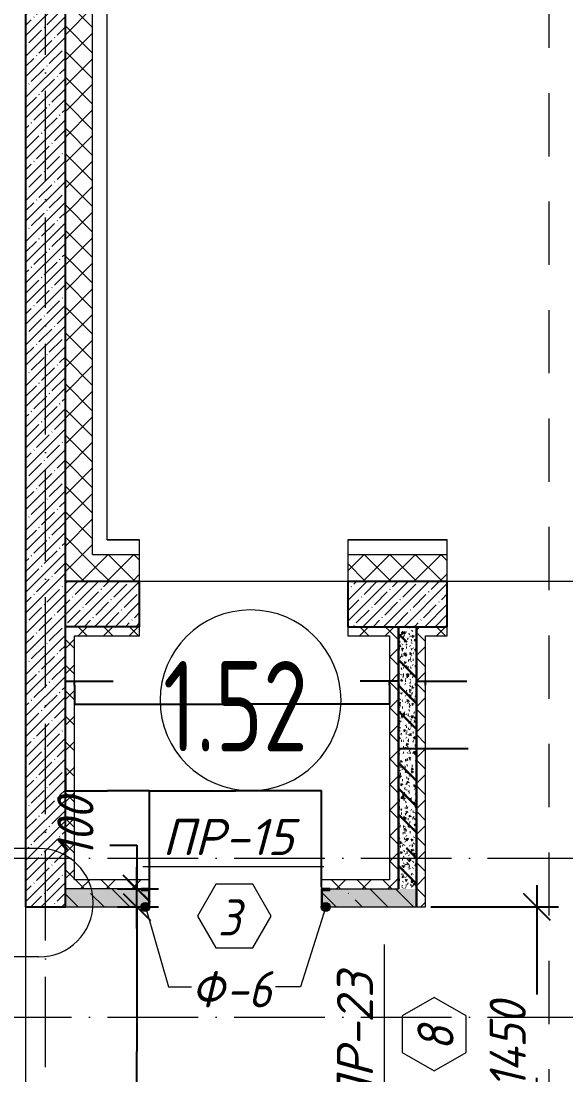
# Model space of a CAD drawing. Header units: millimetres. Extents: x 12986 to 523328, y -9759 to 30092.
# Drawn here: x 146722 to 149732, y 20951 to 26780 of the extents above; entities that cross this region are included whole.
import ezdxf

# ---------------------------------------------------------------- set-up
doc = ezdxf.new("R2010")
doc.units = ezdxf.units.MM
doc.linetypes.add('01 Штриховая _4 мм_', pattern=[600, 350, -250])
doc.linetypes.add('50_200_ШТРИХ_1Т_ш5_п1_п1_', pattern=[700, 500, -100, 0, -100])
for name, color, linetype, lineweight in [('0) ПГП', 1, 'Continuous', 30), ('4) ПГП красный расчет', 12, 'Continuous', 30), ('A-ANNO-DIMS', 7, 'Continuous', 9), ('A-AREA-IDEN', 7, 'Continuous', 9), ('A-DETL-2', 7, 'Continuous', 5), ('A-DOOR-IDEN', 7, 'Continuous', 9), ('A-FLOR', 7, 'Continuous', 9), ('A-GENM-1', 7, 'Continuous', 25), ('A-GENM-IDEN', 7, 'Continuous', 9), ('A-WALL', 7, 'Continuous', 5), ('A-WALL-1', 7, 'Continuous', 25), ('A-WALL-10', 7, 'Continuous', 13), ('A-WALL-6', 18, 'Continuous', 13), ('A-WALL-FNSH-2', 7, 'Continuous', 5), ('A-WALL-PATT-1', 7, 'Continuous', 5), ('A-WALL-PATT-4', 250, 'Continuous', 5), ('G-ANNO-SYMB-1', 7, '01 Штриховая _4 мм_', 9), ('Оси-2', 7, '50_200_ШТРИХ_1Т_ш5_п1_п1_', 9)]:
    doc.layers.add(name, color=color, linetype=linetype, lineweight=lineweight)
doc.styles.add('ISOCPEUR_I_3', font='isocpeui.ttf', dxfattribs={"width": 0.9, "height": 200})
doc.styles.add('ISOCPEUR_I_5', font='isocpeui.ttf', dxfattribs={"height": 200})
doc.styles.add('СПДС', font='ГОСТ тип А.ttf', dxfattribs={"width": 0.9})
doc.dimstyles.new('ISO-2_0_0_9К_СРЕДНИЙ_1', dxfattribs={"dimscale": 304.8, "dimtxt": 199.196235, "dimasz": 0.492126, "dimexe": 0.393701, "dimexo": 0, "dimgap": 0, "dimtad": 1, "dimdec": 0, "dimzin": 0, "dimdsep": 46, "dimtxsty": 'ISOCPEUR_I_3', "dimblk1": 'OBLIQUE', "dimblk2": 'OBLIQUE', "dimsah": 1, "dimcen": 0.09, "dimdle": 0.393701, "dimazin": 0, "dimtfac": 1, "dimtdec": 4, "dimtix": 1, "dimtmove": 2, "dimatfit": 3, "dimfxl": 1, "dimtvp": 1, "dimtolj": 1, "dimtzin": 0, "dimarcsym": 2})
doc.dimstyles.new('ISO-2_0_0_9К_СРЕДНИЙ_6', dxfattribs={"dimscale": 304.8, "dimtxt": 199.196235, "dimasz": 0.492126, "dimexe": 0.393701, "dimexo": 0, "dimgap": 0, "dimtad": 1, "dimdec": 0, "dimzin": 0, "dimdsep": 46, "dimtxsty": 'ISOCPEUR_I_3', "dimblk1": 'OBLIQUE', "dimblk2": 'OBLIQUE', "dimsah": 1, "dimcen": 0.09, "dimdle": 0.393701, "dimazin": 0, "dimtfac": 1, "dimtdec": 4, "dimtix": 1, "dimtmove": 1, "dimatfit": 3, "dimfxl": 1, "dimtvp": 1, "dimtolj": 1, "dimtzin": 0, "dimarcsym": 2})
doc.dimstyles.get("Standard").update_dxf_attribs({"dimtxt": 0.18, "dimasz": 0.18, "dimexe": 0.18, "dimexo": 0.0625, "dimgap": 0.09, "dimtad": 0, "dimtih": 1, "dimtoh": 1, "dimdec": 4, "dimzin": 0, "dimdsep": 46, "dimtxsty": 'Standard', "dimcen": 0.09, "dimadec": 0, "dimazin": 0, "dimtfac": 1, "dimtdec": 4, "dimtofl": 0, "dimtmove": 0, "dimatfit": 3, "dimfxl": 1, "dimtolj": 1, "dimtzin": 0, "dimarcsym": 0})
pattern_1 = [(45, (61996.89, 0), (-70.71068, 70.71068), []), (135, (61996.89, 0), (-70.71068, -70.71068), [])]
pattern_2 = [(45, (61996.89, 0), (-57.024626, 57.024626), []), (45, (62053.92, 0), (-57.024626, 57.024626), [100.806, -20.161, 3.353, -16.808])]
pattern_3 = [(50, (61996.893, 0), (72.873764, -6.37607), [7.62, -83.82]), (355, (61996.89, 0), (-14.09699, 76.422444), [6.096, -67.056]), (100.451, (62002.966, -0.53), (58.776964, 70.04687), [6.476, -71.236]), (46.184, (61996.89, 20.32), (108.43142, -16.81745), [11.43, -125.73]), (96.636, (62005.93, 18.92), (94.961, 98.97089), [9.714, -106.854]), (351.184, (61996.89, 20.32), (94.96227, 98.97018), [9.144, -100.584]), (21, (62007.053, 15.24), (60.64565, -40.906537), [7.62, -83.82]), (326, (62007.05, 15.24), (24.72083, 73.67493), [6.096, -67.056]), (71.451, (62012.11, 11.83), (85.36689, 32.768737), [6.476, -71.236]), (37.5, (61996.893, 0), (1.235525, 33.8224325), [3.353, -62.89, 3.353, -64.719, -67.31]), (37.5, (61996.893, 0), (1.235525, 33.8224325), [-134.315, 3.353, -63.957]), (7.5, (61996.893, 0), (26.728146, 40.07255), [3.353, -35.458, 3.353, -61.366, -25.654]), (7.5, (61996.893, 0), (26.728146, 40.07255), [-103.53, 3.353, -22.301]), (327.5, (61974.236, 0), (54.2363175, -2.292117), [3.353, -22.047, 3.353, -75.895, -105.156]), (327.5, (61974.236, 0), (54.2363175, -2.292117), [-104.648, 3.353, -101.803]), (317.5, (61964.076, 0), (59.25158, 10.17014), [3.353, -29.667, 3.353, -49.276, -74.676]), (317.5, (61964.076, 0), (59.25158, 10.17014), [-85.649, 3.353, -71.323])]
pattern_4 = [(135, (61996.9, 0), (-142.5612, -142.5612), []), (135, (62139.46, 0), (-142.5612, -142.5612), [252.016, -50.403, 3.353, -47.05])]

# ---------------------------------------------------------------- blocks, each defined once
blk = doc.blocks.new('Фахверк_СКБ_Швеллер - Ф-6_100х4030-26877501-АР1_Кладочный план 1 этажа')
at = {"layer": 'A-GENM-1'}
for p, q in [((171, 50), (125, 50)), ((125, 50), (125, -50)), ((129.5, 42.4), (171, 42.4)), ((129.5, -42.4), (129.5, 42.4)), ((171, 42.4), (171, 50)), ((125, -50), (171, -50)), ((171, -42.4), (129.5, -42.4)), ((171, -50), (171, -42.4))]:
    blk.add_line(p, q, dxfattribs=at)
blk = doc.blocks.new('AAR_СКБ_Марка_Двери_Перемычка и проем - Марка перемычки и проема-25306769-АР1_Кладочный план 1 этажа')
at = {"layer": 'A-DOOR-IDEN'}
for p, q in [((-5, 0), (5, 0)), ((-0.968, -0.984), (-1.986, -2.747)), ((1.067, -0.984), (-0.968, -0.984)), ((2.085, -2.747), (1.067, -0.984)), ((-1.986, -2.747), (-0.968, -4.509)), ((1.067, -4.509), (2.085, -2.747)), ((-0.968, -4.509), (1.067, -4.509))]:
    blk.add_line(p, q, dxfattribs=at)
blk = doc.blocks.new('DIMBLOCK602-АР1_Кладочный план 1 этажа')
at = {"layer": 'A-ANNO-DIMS', "color": 0, "lineweight": -2, "transparency": 16777216}
for p, q in [((146966.9, 23107), (146966.9, 23129)), ((146967.1, 23128.8), (147016.7, 23128.8)), ((147016.9, 23107), (147016.9, 23129)), ((147016.9, 23128.8), (147231.5, 23128.8))]:
    blk.add_line(p, q, dxfattribs=at)
at = {"layer": 'A-ANNO-DIMS', "color": 0, "transparency": 16777216}
for points in [[(146967.1, 23128.8), (146967.1, 23128.8), (146966.9, 23128.8)], [(147016.7, 23128.8), (147016.7, 23128.8), (147016.9, 23128.8)]]:
    blk.add_solid(points, dxfattribs=at)
at = {"layer": 'Defpoints', "color": 0, "transparency": 16777216}
for p in [(146966.9, 23106.9), (147016.9, 23128.8), (147016.9, 23106.9)]:
    blk.add_point(p, dxfattribs=at)
at = {"layer": 'A-ANNO-DIMS', "color": 0, "transparency": 16777216, "insert": (147080.3, 23128.9), "char_height": 0.18, "width": 303.391, "attachment_point": 1, "line_spacing_factor": 1.149209}
blk.add_mtext('\\A1;50.0000', dxfattribs=at)
blk = doc.blocks.new('DIMBLOCK603-АР1_Кладочный план 1 этажа')
at = {"layer": 'A-ANNO-DIMS', "color": 0, "lineweight": -2, "transparency": 16777216}
for p, q in [((147016.9, 23106.8), (147016.9, 23000.6)), ((148756.9, 23106.8), (148756.9, 23000.6)), ((147017.1, 23000.8), (147886.2, 23000.8)), ((148756.7, 23000.8), (147887.6, 23000.8))]:
    blk.add_line(p, q, dxfattribs=at)
at = {"layer": 'A-ANNO-DIMS', "color": 0, "transparency": 16777216}
for points in [[(147017.1, 23000.9), (147017.1, 23000.8), (147016.9, 23000.8)], [(148756.7, 23000.9), (148756.7, 23000.8), (148756.9, 23000.8)]]:
    blk.add_solid(points, dxfattribs=at)
at = {"layer": 'Defpoints', "color": 0, "transparency": 16777216}
for p in [(147016.9, 23106.9), (148756.9, 23106.9), (148756.9, 23000.8)]:
    blk.add_point(p, dxfattribs=at)
at = {"layer": 'A-ANNO-DIMS', "color": 0, "transparency": 16777216, "insert": (147886.9, 23000.8), "char_height": 0.18, "width": 579.201, "attachment_point": 5}
blk.add_mtext('\\A1;1740.0000', dxfattribs=at)
blk = doc.blocks.new('DIMBLOCK604-АР1_Кладочный план 1 этажа')
at = {"layer": 'A-ANNO-DIMS', "color": 0, "lineweight": -2, "transparency": 16777216}
for p, q in [((148756.9, 23128.8), (148596.1, 23128.8)), ((148756.9, 23107), (148756.9, 23129)), ((148806.7, 23128.8), (148757.1, 23128.8)), ((148806.9, 23107), (148806.9, 23129))]:
    blk.add_line(p, q, dxfattribs=at)
at = {"layer": 'A-ANNO-DIMS', "color": 0, "transparency": 16777216}
for points in [[(148757.1, 23128.8), (148757.1, 23128.8), (148756.9, 23128.8)], [(148806.7, 23128.8), (148806.7, 23128.8), (148806.9, 23128.8)]]:
    blk.add_solid(points, dxfattribs=at)
at = {"layer": 'Defpoints', "color": 0, "transparency": 16777216}
for p in [(148756.9, 23106.9), (148806.9, 23128.8), (148806.9, 23106.9)]:
    blk.add_point(p, dxfattribs=at)
at = {"layer": 'A-ANNO-DIMS', "color": 0, "transparency": 16777216, "insert": (148443.8, 23128.9), "char_height": 0.18, "width": 303.391, "attachment_point": 1, "line_spacing_factor": 1.149209}
blk.add_mtext('\\A1;50.0000', dxfattribs=at)
blk = doc.blocks.new('DIMBLOCK605-АР1_Кладочный план 1 этажа')
at = {"layer": 'A-ANNO-DIMS', "color": 0, "lineweight": -2, "transparency": 16777216}
for p, q in [((148806.9, 23106.8), (148806.9, 22756.9)), ((148906.9, 23106.8), (148906.9, 22756.9)), ((148807.1, 22757.1), (148906.7, 22757.1)), ((148906.9, 22757.1), (149191.4, 22757.1))]:
    blk.add_line(p, q, dxfattribs=at)
at = {"layer": 'A-ANNO-DIMS', "color": 0, "transparency": 16777216}
for points in [[(148807.1, 22757.1), (148807.1, 22757), (148806.9, 22757.1)], [(148906.7, 22757.1), (148906.7, 22757), (148906.9, 22757.1)]]:
    blk.add_solid(points, dxfattribs=at)
at = {"layer": 'Defpoints', "color": 0, "transparency": 16777216}
for p in [(148806.9, 23106.9), (148906.9, 23106.9), (148906.9, 22757.1)]:
    blk.add_point(p, dxfattribs=at)
at = {"layer": 'A-ANNO-DIMS', "color": 0, "transparency": 16777216, "insert": (148987.4, 22757.2), "char_height": 0.18, "width": 409.118, "attachment_point": 1, "line_spacing_factor": 1.149209}
blk.add_mtext('\\A1;100.0000', dxfattribs=at)
blk = doc.blocks.new('DIMBLOCK606-АР1_Кладочный план 1 этажа')
at = {"layer": 'A-ANNO-DIMS', "color": 0, "lineweight": -2, "transparency": 16777216}
for p, q in [((148906.9, 23107), (148906.9, 23129)), ((148907.1, 23128.8), (148956.7, 23128.8)), ((148956.9, 23107), (148956.9, 23129)), ((148956.9, 23128.8), (149185.2, 23128.8))]:
    blk.add_line(p, q, dxfattribs=at)
at = {"layer": 'A-ANNO-DIMS', "color": 0, "transparency": 16777216}
for points in [[(148907.1, 23128.8), (148907.1, 23128.8), (148906.9, 23128.8)], [(148956.7, 23128.8), (148956.7, 23128.8), (148956.9, 23128.8)]]:
    blk.add_solid(points, dxfattribs=at)
at = {"layer": 'Defpoints', "color": 0, "transparency": 16777216}
for p in [(148906.9, 23106.9), (148956.9, 23128.8), (148956.9, 23106.9)]:
    blk.add_point(p, dxfattribs=at)
at = {"layer": 'A-ANNO-DIMS', "color": 0, "transparency": 16777216, "insert": (149034, 23128.9), "char_height": 0.18, "width": 303.391, "attachment_point": 1, "line_spacing_factor": 1.149209}
blk.add_mtext('\\A1;50.0000', dxfattribs=at)
blk = doc.blocks.new('DIMBLOCK609-АР1_Кладочный план 1 этажа')
at = {"layer": 'A-ANNO-DIMS', "color": 0, "lineweight": -2, "transparency": 16777216}
for p, q in [((146966.9, 22629), (146966.9, 22522.8)), ((146967.1, 22523), (147198.7, 22523)), ((147431.7, 22523), (147200.1, 22523)), ((147431.9, 21980.1), (147431.9, 22523.2))]:
    blk.add_line(p, q, dxfattribs=at)
at = {"layer": 'A-ANNO-DIMS', "color": 0, "transparency": 16777216}
for points in [[(146967.1, 22523), (146967.1, 22522.9), (146966.9, 22523)], [(147431.7, 22523), (147431.7, 22522.9), (147431.9, 22523)]]:
    blk.add_solid(points, dxfattribs=at)
at = {"layer": 'Defpoints', "color": 0, "transparency": 16777216}
for p in [(146966.9, 22629), (147431.9, 22523), (147431.9, 21980)]:
    blk.add_point(p, dxfattribs=at)
at = {"layer": 'A-ANNO-DIMS', "color": 0, "transparency": 16777216, "insert": (147199.4, 22523), "char_height": 0.18, "width": 473.474, "attachment_point": 5}
blk.add_mtext('\\A1;464.9997', dxfattribs=at)
blk = doc.blocks.new('DIMBLOCK610-АР1_Кладочный план 1 этажа')
at = {"layer": 'A-ANNO-DIMS', "color": 0, "lineweight": -2, "transparency": 16777216}
for p, q in [((147431.9, 21980.1), (147431.9, 22523.2)), ((147432.1, 22523), (147906.2, 22523)), ((148381.7, 22523), (147907.5, 22523)), ((148381.9, 21989), (148381.9, 22523.2))]:
    blk.add_line(p, q, dxfattribs=at)
at = {"layer": 'A-ANNO-DIMS', "color": 0, "transparency": 16777216}
for points in [[(147432.1, 22523), (147432.1, 22522.9), (147431.9, 22523)], [(148381.7, 22523), (148381.7, 22522.9), (148381.9, 22523)]]:
    blk.add_solid(points, dxfattribs=at)
at = {"layer": 'Defpoints', "color": 0, "transparency": 16777216}
for p in [(148381.9, 22523), (147431.9, 21980), (148381.9, 21989)]:
    blk.add_point(p, dxfattribs=at)
at = {"layer": 'A-ANNO-DIMS', "color": 0, "transparency": 16777216, "insert": (147906.9, 22523), "char_height": 0.18, "width": 455.087, "attachment_point": 5}
blk.add_mtext('\\A1;950.0000', dxfattribs=at)
blk = doc.blocks.new('_Oblique')
at = {"color": 0, "linetype": 'ByBlock', "lineweight": -2}
blk.add_line((-0.5, -0.5), (0.5, 0.5), dxfattribs=at)
blk = doc.blocks.new('DIMBLOCK615-АР1_Кладочный план 1 этажа')
at = {"layer": 'A-ANNO-DIMS', "color": 0, "lineweight": -2, "transparency": 16777216}
for p, q in [((149572.2, 22000), (149572.2, 21396.2)), ((148986.1, 21880), (149692.2, 21880)), ((149572.2, 20310), (149572.2, 20935.4)), ((148956.9, 20430), (149692.2, 20430))]:
    blk.add_line(p, q, dxfattribs=at)
at = {"layer": 'Defpoints', "color": 0, "transparency": 16777216}
for p in [(148986.1, 21880), (149572.2, 21880), (148956.9, 20430)]:
    blk.add_point(p, dxfattribs=at)
at = {"layer": 'A-ANNO-DIMS', "color": 0, "lineweight": -2, "transparency": 16777216, "xscale": 150, "yscale": 150, "zscale": 150}
for p, rotation in [((149572.2, 21880), 90), ((149572.2, 20430), 270)]:
    blk.add_blockref('_Oblique', p, dxfattribs=dict(at, rotation=rotation))
at = {"layer": 'A-ANNO-DIMS', "color": 0, "transparency": 16777216, "insert": (149310.9, 20876.2), "char_height": 200, "width": 579.201, "attachment_point": 1, "rotation": 90, "line_spacing_factor": 1.149209, "style": 'ISOCPEUR_I_3'}
blk.add_mtext('\\A1;1450', dxfattribs=at)
blk = doc.blocks.new('DIMBLOCK690-АР1_Кладочный план 1 этажа')
at = {"layer": 'A-ANNO-DIMS', "color": 0, "lineweight": -2, "transparency": 16777216}
for p, q in [((147255.3, 21880), (147361.5, 21880)), ((147361.3, 21879.8), (147361.3, 21080.2)), ((147361.3, 20280.2), (147361.3, 21079.8)), ((147255.3, 20280), (147361.5, 20280))]:
    blk.add_line(p, q, dxfattribs=at)
at = {"layer": 'A-ANNO-DIMS', "color": 0, "transparency": 16777216}
for points in [[(147361.3, 21879.8), (147361.3, 21879.8), (147361.3, 21880)], [(147361.3, 20280.2), (147361.3, 20280.2), (147361.3, 20280)]]:
    blk.add_solid(points, dxfattribs=at)
at = {"layer": 'Defpoints', "color": 0, "transparency": 16777216}
for p in [(147255.2, 21880), (147361.3, 21880), (147255.2, 20280)]:
    blk.add_point(p, dxfattribs=at)
at = {"layer": 'A-ANNO-DIMS', "color": 0, "transparency": 16777216, "insert": (147361.3, 21080), "char_height": 0.18, "width": 560.814, "attachment_point": 5}
blk.add_mtext('\\A1;1599.9999', dxfattribs=at)
blk = doc.blocks.new('DIMBLOCK691-АР1_Кладочный план 1 этажа')
at = {"layer": 'A-ANNO-DIMS', "color": 0, "lineweight": -2, "transparency": 16777216}
for p, q in [((147211.3, 22221.5), (147361.3, 22221.5)), ((147361.3, 22221.5), (147361.3, 21980)), ((147361.3, 21760), (147361.3, 22100)), ((147255.2, 21980), (147481.3, 21980)), ((147255.2, 21880), (147481.3, 21880))]:
    blk.add_line(p, q, dxfattribs=at)
at = {"layer": 'Defpoints', "color": 0, "transparency": 16777216}
for p in [(147255.2, 21980), (147361.3, 21980), (147255.2, 21880)]:
    blk.add_point(p, dxfattribs=at)
at = {"layer": 'A-ANNO-DIMS', "color": 0, "lineweight": -2, "transparency": 16777216, "xscale": 150, "yscale": 150, "zscale": 150}
for p, rotation in [((147361.3, 21980), 90), ((147361.3, 21880), 270)]:
    blk.add_blockref('_Oblique', p, dxfattribs=dict(at, rotation=rotation))
at = {"layer": 'A-ANNO-DIMS', "color": 0, "transparency": 16777216, "insert": (146922.1, 22150.3), "char_height": 200, "width": 409.118, "attachment_point": 1, "rotation": 90, "line_spacing_factor": 1.149209, "style": 'ISOCPEUR_I_3'}
blk.add_mtext('\\A1;100', dxfattribs=at)
blk = doc.blocks.new('Марка_Помещения - Номер-25198446-Объем проектирования 1 этажа')
at = {"layer": 'A-AREA-IDEN'}
for start, end in [(360, 180), (180, 360)]:
    blk.add_arc((0, 0), 2.5, start, end, dxfattribs=at)

msp = doc.modelspace()

# ---------------------------------------------------------------- hatches: boundary and pattern name
at = {"layer": '0) ПГП'}
h = msp.add_hatch(dxfattribs=at)
h.set_pattern_fill('FP_16', color=256, style=0, pattern_type=2)
h.set_pattern_definition(pattern_3)
h.paths.add_polyline_path([(148806.89328, 21979.99988), (148906.89328, 21979.99988), (148906.89328, 23429.99988), (148806.89328, 23429.99988)], flags=0)
h = msp.add_hatch(dxfattribs=at)
h.set_pattern_fill('FP_17', color=256, style=0, pattern_type=2)
h.set_pattern_definition(pattern_4)
h.paths.add_polyline_path([(148806.89328, 21979.99988), (148906.89328, 21979.99988), (148906.89328, 23429.99988), (148806.89328, 23429.99988)], flags=0)
at = {"layer": 'A-GENM-IDEN'}
h = msp.add_hatch(color=256, dxfattribs=at)
edge = h.paths.add_edge_path(flags=0)
edge.add_arc((147408.89328, 21879.99988), 25, 0, 360)
h = msp.add_hatch(color=256, dxfattribs=at)
edge = h.paths.add_edge_path(flags=0)
edge.add_arc((148404.89328, 21879.99988), 25, 0, 360)
at = {"layer": 'A-WALL-PATT-1'}
h = msp.add_hatch(dxfattribs=at)
h.set_pattern_fill('FP_2', color=256, style=0, pattern_type=2)
h.set_pattern_definition(pattern_1)
h.paths.add_polyline_path([(147116.89327, 23679.99988), (147116.89327, 27329.99988), (146966.89327, 27329.99988), (146966.89327, 23679.99988)], flags=0)
h = msp.add_hatch(dxfattribs=at)
h.set_pattern_fill('FP_1', color=256, style=0, pattern_type=2)
h.set_pattern_definition(pattern_2)
h.paths.add_polyline_path([(146966.89328, 21879.99988), (146966.89328, 27099.99988), (146746.89328, 27099.99988), (146746.89328, 21879.99988), (146793.75859, 21879.99988)], flags=0)
h = msp.add_hatch(dxfattribs=at)
h.set_pattern_fill('FP_2', color=256, style=0, pattern_type=2)
h.set_pattern_definition(pattern_1)
h.paths.add_polyline_path([(150926.89328, 23679.99988), (151006.89328, 23679.99988), (151006.89328, 23829.99988), (150776.89328, 23829.99988), (150776.89328, 23679.99988), (150925.69328, 23679.99988)], flags=0)
h.paths.add_polyline_path([(147198.09327, 23679.99988), (147376.89328, 23679.99988), (147376.89328, 23829.99988), (147116.89327, 23829.99988), (147116.89327, 23679.99988), (147196.89327, 23679.99988)], flags=0)
h.paths.add_polyline_path([(149076.89328, 23679.99988), (149076.89328, 23829.99988), (148526.89328, 23829.99988), (148526.89328, 23679.99988)], flags=0)
h = msp.add_hatch(dxfattribs=at)
h.set_pattern_fill('FP_1', color=256, style=0, pattern_type=2)
h.set_pattern_definition(pattern_2)
h.paths.add_polyline_path([(147016.89328, 23429.99988), (147376.89328, 23429.99988), (147376.89328, 23679.99988), (146966.89328, 23679.99988), (146966.89328, 23429.99988)], flags=0)
h.paths.add_polyline_path([(151006.89328, 23429.99988), (151156.89328, 23429.99988), (151156.89328, 23679.99988), (150776.89328, 23679.99988), (150776.89328, 23429.99988), (150926.89328, 23429.99988)], flags=0)
h.paths.add_polyline_path([(148806.89328, 23429.99988), (149076.89328, 23429.99988), (149076.89328, 23679.99988), (148526.89328, 23679.99988), (148526.89328, 23429.99988), (148756.89328, 23429.99988)], flags=0)
h = msp.add_hatch(dxfattribs=at)
h.set_pattern_fill('FP_2', color=256, style=0, pattern_type=2)
h.set_pattern_definition(pattern_1)
h.paths.add_polyline_path([(147016.89328, 22029.99988), (147016.89328, 23429.99988), (146966.89328, 23429.99988), (146966.89328, 22029.99988)], flags=0)
h = msp.add_hatch(dxfattribs=at)
h.set_pattern_fill('FP_2', color=256, style=0, pattern_type=2)
h.set_pattern_definition(pattern_1)
h.paths.add_polyline_path([(147376.89328, 23379.99988), (147376.89328, 23429.99988), (147016.89328, 23429.99988), (147016.89328, 23379.99988)], flags=0)
h.paths.add_polyline_path([(148756.89328, 23379.99988), (148756.89328, 23429.99988), (148526.89328, 23429.99988), (148526.89328, 23379.99988)], flags=0)
h = msp.add_hatch(dxfattribs=at)
h.set_pattern_fill('FP_2', color=256, style=0, pattern_type=2)
h.set_pattern_definition(pattern_1)
h.paths.add_polyline_path([(148756.89328, 21979.99988), (148806.89328, 21979.99988), (148806.89328, 23429.99988), (148756.89328, 23429.99988), (148756.89328, 22029.99988)], flags=0)
h = msp.add_hatch(dxfattribs=at)
h.set_pattern_fill('FP_2', color=256, style=0, pattern_type=2)
h.set_pattern_definition(pattern_1)
h.paths.add_polyline_path([(148906.89328, 19299.99988), (148956.89328, 19299.99988), (148956.89328, 20429.99988), (148906.89328, 20429.99988), (148906.89328, 19403.7585)], flags=0)
h.paths.add_polyline_path([(148956.89328, 21879.99988), (148956.89328, 23429.99988), (148906.89328, 23429.99988), (148906.89328, 21879.99988)], flags=0)
h = msp.add_hatch(dxfattribs=at)
h.set_pattern_fill('FP_2', color=256, style=0, pattern_type=2)
h.set_pattern_definition(pattern_1)
h.paths.add_polyline_path([(150926.89328, 23379.99988), (150926.89328, 23429.99988), (150776.89328, 23429.99988), (150776.89328, 23379.99988), (150876.89328, 23379.99988)], flags=0)
h.paths.add_polyline_path([(148956.89328, 23379.99988), (149076.89328, 23379.99988), (149076.89328, 23429.99988), (148956.89328, 23429.99988)], flags=0)
h = msp.add_hatch(dxfattribs=at)
h.set_pattern_fill('FP_2', color=256, style=0, pattern_type=2)
h.set_pattern_definition(pattern_1)
h.paths.add_polyline_path([(147385.89328, 21979.99988), (147431.89299, 21979.99988), (147431.89299, 22029.99988), (146966.89328, 22029.99988), (146966.89328, 21979.99988)], flags=0)
h.paths.add_polyline_path([(148386.39328, 21979.99988), (148756.89328, 21979.99988), (148756.89328, 22029.99988), (148381.89328, 22029.99988), (148381.89328, 21979.99991)], flags=0)
at = {"layer": 'A-WALL-PATT-4'}
h = msp.add_hatch(dxfattribs=at)
h.set_pattern_fill('FP_16', color=256, style=0, pattern_type=2)
h.set_pattern_definition(pattern_3)
h.paths.add_polyline_path([(148427.89328, 21879.99988), (148906.89328, 21879.99988), (148906.89328, 21979.99988), (148427.89328, 21979.99988), (148427.89328, 21972.39988), (148386.39328, 21972.39988), (148386.39328, 21887.59988), (148427.89328, 21887.59988)], flags=0)
h.paths.add_polyline_path([(147385.89328, 21879.99988), (147385.89328, 21887.59988), (147427.39328, 21887.59988), (147427.39328, 21972.39988), (147385.89328, 21972.39988), (147385.89328, 21979.99988), (146966.89328, 21979.99988), (146966.89328, 21879.99988)], flags=0)
h = msp.add_hatch(dxfattribs=at)
h.set_pattern_fill('FP_17', color=256, style=0, pattern_type=2)
h.set_pattern_definition(pattern_4)
h.paths.add_polyline_path([(148427.89328, 21879.99988), (148906.89328, 21879.99988), (148906.89328, 21979.99988), (148427.89328, 21979.99988), (148427.89328, 21972.39988), (148386.39328, 21972.39988), (148386.39328, 21887.59988), (148427.89328, 21887.59988)], flags=0)
h.paths.add_polyline_path([(147385.89328, 21879.99988), (147385.89328, 21887.59988), (147427.39328, 21887.59988), (147427.39328, 21972.39988), (147385.89328, 21972.39988), (147385.89328, 21979.99988), (146966.89328, 21979.99988), (146966.89328, 21879.99988)], flags=0)

# ---------------------------------------------------------------- linework, layer by layer
at = {"layer": '0) ПГП'}
msp.add_line((148906.89328, 21879.99988), (148906.89328, 23429.99988), dxfattribs=at)
at = {"layer": '4) ПГП красный расчет'}
msp.add_line((148806.89328, 23429.99988), (148806.89328, 21979.99988), dxfattribs=at)
at = {"layer": 'A-DETL-2'}
for p, q in [((146820.45582, 22203.38851), (146620.45582, 22203.38851)), ((146820.45582, 21603.38851), (146620.45582, 21603.38851))]:
    msp.add_line(p, q, dxfattribs=at)
for start, end in [(0, 90), (270, 0)]:
    msp.add_arc((146820.45582, 21903.38851), 300, start, end, dxfattribs=at)
at = {"layer": 'A-FLOR'}
for p, q in [((148526.89328, 23679.99988), (147376.89328, 23679.99988)), ((150776.89328, 23679.99988), (149076.89328, 23679.99988)), ((146746.89328, 21879.99988), (146746.89328, 20280))]:
    msp.add_line(p, q, dxfattribs=at)
at = {"layer": 'A-GENM-IDEN'}
for p, q in [((147408.89328, 21879.99988), (147536.0889, 21437.22293)), ((148404.89328, 21879.99988), (148266.11358, 21437.22293)), ((147536.0889, 21437.22293), (147663.28452, 21437.22293)), ((148266.11358, 21437.22293), (148127.33387, 21437.22293))]:
    msp.add_line(p, q, dxfattribs=at)
for centre in [(147408.89328, 21879.99988), (148404.89328, 21879.99988)]:
    msp.add_circle(centre, 25, dxfattribs=at)
at = {"layer": 'A-WALL'}
for p, q in [((146966.89327, 27329.99988), (146966.89327, 23679.99988)), ((147116.89327, 23829.99988), (147116.89327, 27329.99988)), ((147196.89327, 23909.99988), (147196.89327, 27329.99988)), ((147196.89327, 23909.99988), (147376.89328, 23909.99988)), ((147376.89328, 23679.99988), (147376.89328, 23909.99988)), ((148526.89328, 23909.99988), (148526.89328, 23679.99988)), ((148526.89328, 23909.99988), (149076.89328, 23909.99988)), ((149076.89328, 23679.99988), (149076.89328, 23909.99988)), ((147116.89327, 23829.99988), (147376.89328, 23829.99988)), ((148526.89328, 23829.99988), (149076.89328, 23829.99988)), ((146966.89327, 23679.99988), (146966.89328, 23679.99988)), ((147016.89328, 22029.99988), (147016.89328, 23379.99988)), ((147016.89328, 23379.99988), (147376.89328, 23379.99988)), ((147376.89328, 23379.99988), (147376.89328, 23429.99988)), ((148526.89328, 23429.99988), (148526.89328, 23379.99988)), ((148526.89328, 23379.99988), (148756.89328, 23379.99988)), ((148756.89328, 23379.99988), (148756.89328, 22029.99988)), ((148956.89328, 21879.99988), (148956.89328, 23379.99988)), ((148956.89328, 23379.99988), (149076.89328, 23379.99988)), ((149076.89328, 23379.99988), (149076.89328, 23429.99988)), ((147431.89299, 22029.99988), (147016.89328, 22029.99988)), ((147431.89299, 21979.99988), (147431.89299, 22029.99988)), ((148756.89328, 22029.99988), (148381.89299, 22029.99988)), ((148381.89299, 22029.99988), (148381.89299, 21979.99988)), ((148906.89328, 21879.99988), (148956.89328, 21879.99988))]:
    msp.add_line(p, q, dxfattribs=at)
at = {"layer": 'A-WALL-1'}
for p, q in [((146746.89328, 27099.99988), (146746.89328, 21879.99988)), ((146966.89328, 21879.99988), (146966.89328, 27099.99988)), ((147376.89328, 23679.99988), (146966.89328, 23679.99988)), ((147376.89328, 23429.99988), (147376.89328, 23679.99988)), ((148526.89328, 23679.99988), (148526.89328, 23429.99988)), ((149076.89328, 23679.99988), (148526.89328, 23679.99988)), ((149076.89328, 23429.99988), (149076.89328, 23679.99988)), ((147376.89328, 23429.99988), (146966.89328, 23429.99988)), ((148526.89328, 23429.99988), (149076.89328, 23429.99988)), ((146746.89328, 21879.99988), (146966.89328, 21879.99988))]:
    msp.add_line(p, q, dxfattribs=at)
at = {"layer": 'A-WALL-10'}
msp.add_line((148427.89328, 21979.99988), (148806.89328, 21979.99988), dxfattribs=at)
at = {"layer": 'A-WALL-6'}
for p, q in [((147385.89328, 21979.99988), (146966.89328, 21979.99988)), ((146966.89328, 21879.99988), (147385.89328, 21879.99988)), ((148427.89328, 21879.99988), (148906.89328, 21879.99988))]:
    msp.add_line(p, q, dxfattribs=at)
at = {"layer": 'A-WALL-FNSH-2'}
for p, q in [((147198.09327, 23911.19988), (147198.09327, 27349.99988)), ((147376.89328, 23911.19988), (147198.09327, 23911.19988)), ((147376.89328, 23909.99988), (147376.89328, 23911.19988)), ((149076.89328, 23911.19988), (148526.89328, 23911.19988)), ((148526.89328, 23911.19988), (148526.89328, 23909.99988)), ((149076.89328, 23909.99988), (149076.89328, 23911.19988))]:
    msp.add_line(p, q, dxfattribs=at)
at = {"layer": 'G-ANNO-SYMB-1'}
msp.add_line((149639.53801, -4568.16057), (149639.53801, 28862.74209), dxfattribs=at)
at = {"layer": 'Оси-2'}
for p, q in [((146856.89325, -2810), (146856.89325, 28636.94316)), ((57586.89328, 22150.00007), (187948.52131, 22150.00007)), ((57586.89328, 21270), (187948.52131, 21270))]:
    msp.add_line(p, q, dxfattribs=at)

# ---------------------------------------------------------------- block references
at = {"layer": 'A-AREA-IDEN', "xscale": 199.9999999999999, "yscale": 199.9999999999999, "zscale": 199.9999999999999}
msp.add_blockref('Марка_Помещения - Номер-25198446-Объем проектирования 1 этажа', (147990.07635, 23023.15057), dxfattribs=at)
at = {"layer": 'A-DOOR-IDEN', "xscale": 99.99999999999993, "yscale": 99.99999999999993, "zscale": 99.99999999999993}
msp.add_blockref('AAR_СКБ_Марка_Двери_Перемычка и проем - Марка перемычки и проема-25306769-АР1_Кладочный план 1 этажа', (147895.30919, 22104.47889), dxfattribs=at)
at = {"layer": 'A-DOOR-IDEN', "xscale": 99.99999999999993, "yscale": 99.99999999999993, "zscale": 99.99999999999993, "rotation": 89.99999999999991}
msp.add_blockref('AAR_СКБ_Марка_Двери_Перемычка и проем - Марка перемычки и проема-25306769-АР1_Кладочный план 1 этажа', (148729.46711, 21171.33211), dxfattribs=at)
at = {"layer": 'A-GENM-1', "rotation": 180}
msp.add_blockref('Фахверк_СКБ_Швеллер - Ф-6_100х4030-26877501-АР1_Кладочный план 1 этажа', (147556.89328, 21929.99988), dxfattribs=at)
at = {"layer": 'A-GENM-1'}
msp.add_blockref('Фахверк_СКБ_Швеллер - Ф-6_100х4030-26877501-АР1_Кладочный план 1 этажа', (148256.89328, 21929.99988), dxfattribs=at)

# ---------------------------------------------------------------- texts
at = {"layer": 'A-AREA-IDEN', "insert": (147506.31006, 23240.26918), "char_height": 500, "width": 1212.1515, "attachment_point": 1, "style": 'СПДС'}
msp.add_mtext('1.52', dxfattribs=at)
at = {"layer": 'A-DOOR-IDEN', "insert": (147809.11067, 21921.83751), "char_height": 200, "width": 158.734125, "attachment_point": 1, "style": 'ISOCPEUR_I_3'}
msp.add_mtext('\\fISOCPEUR|b0|i1|c204|p34|;\\W.9;3', dxfattribs=at)
at = {"layer": 'A-DOOR-IDEN', "insert": (148912.10848, 21085.13358), "char_height": 200, "width": 158.734125, "attachment_point": 1, "rotation": 90, "style": 'ISOCPEUR_I_3'}
msp.add_mtext('\\fISOCPEUR|b0|i1|c204|p34|;\\W.9;8', dxfattribs=at)
at = {"layer": 'A-GENM-IDEN', "char_height": 200, "attachment_point": 1}
for s, insert, width, style in [('ПР', (147502.52426, 22366.95285), 416.8775, 'ISOCPEUR_I_5'), ('-15', (147846.4826, 22366.95285), 481.0125, 'ISOCPEUR_I_5'), ('\\fISOCPEUR|b0|i1|c204|p34|;\\W.9;Ф', (147663.28452, 21524.83751), 230.886, 'ISOCPEUR_I_3'), ('\\fISOCPEUR|b0|i1|c204|p34|;\\W.9;Ф', (147663.28452, 21524.83751), 230.886, 'ISOCPEUR_I_3'), ('-6', (147853.78452, 21524.83751), 317.46825, 'ISOCPEUR_I_3'), ('-6', (147853.78452, 21524.83751), 317.46825, 'ISOCPEUR_I_3')]:
    msp.add_mtext(s, dxfattribs=dict(at, insert=insert, width=width, style=style))
at = {"layer": 'A-GENM-IDEN', "char_height": 200, "attachment_point": 1, "rotation": 90, "style": 'ISOCPEUR_I_5'}
for s, insert, width in [('-23', (148466.99314, 21103.00551), 529.11375), ('ПР', (148466.99314, 20759.04718), 416.8775)]:
    msp.add_mtext(s, dxfattribs=dict(at, insert=insert, width=width))

# ---------------------------------------------------------------- dimensions: what is measured, and where the dimension line sits
at = {"layer": 'A-ANNO-DIMS'}
for base, p1, p2, picture, middle in [((147016.89328, 23128.78326), (146966.89328, 23106.89146), (147016.89328, 23106.89146), 'DIMBLOCK602-АР1_Кладочный план 1 этажа', (147232.03929, 23128.78326)), ((148806.89328, 23128.78326), (148756.89328, 23106.89146), (148806.89328, 23106.89146), 'DIMBLOCK604-АР1_Кладочный план 1 этажа', (148595.54507, 23128.78326))]:
    dim = msp.add_linear_dim(base=base, p1=p1, p2=p2, dimstyle='Standard', dxfattribs=at)
    dim.commit()
    dim.dimension.update_dxf_attribs({"geometry": picture, "text_midpoint": middle, "dimtype": 160})
for base, p1, p2, picture, middle in [((148756.89328, 23000.82544), (147016.89328, 23106.89146), (148756.89328, 23106.89146), 'DIMBLOCK603-АР1_Кладочный план 1 этажа', (147886.89328, 23000.82544)), ((147431.89299, 22522.97334), (146966.89328, 22629.03936), (147431.89299, 21979.99988), 'DIMBLOCK609-АР1_Кладочный план 1 этажа', (147199.39314, 22522.97334)), ((148381.89299, 22522.97334), (147431.89299, 21979.99988), (148381.89299, 21988.97863), 'DIMBLOCK610-АР1_Кладочный план 1 этажа', (147906.89299, 22522.97334))]:
    dim = msp.add_linear_dim(base=base, p1=p1, p2=p2, dimstyle='Standard', dxfattribs=at)
    dim.commit()
    dim.dimension.update_dxf_attribs({"geometry": picture, "text_midpoint": middle})
for base, p1, p2, override, picture, middle in [((148906.89328, 22757.07551), (148806.89328, 23106.89146), (148906.89328, 23106.89146), {"dimfxl": 100}, 'DIMBLOCK605-АР1_Кладочный план 1 этажа', (149191.96738, 22757.07551)), ((148956.89328, 23128.78326), (148906.89328, 23106.89146), (148956.89328, 23106.89146), {"dimfxl": 50}, 'DIMBLOCK606-АР1_Кладочный план 1 этажа', (149185.73703, 23128.78326))]:
    dim = msp.add_linear_dim(base=base, p1=p1, p2=p2, dimstyle='Standard', override=override, dxfattribs=at)
    dim.commit()
    dim.dimension.update_dxf_attribs({"geometry": picture, "text_midpoint": middle, "dimtype": 160})
for base, p1, p2, dimstyle, override, picture, middle in [((147361.29545, 21979.99988), (147255.22944, 21879.99988), (147255.22944, 21979.99988), 'ISO-2_0_0_9К_СРЕДНИЙ_6', {"dimpost": '<>', "dimfxl": 100}, 'DIMBLOCK691-АР1_Кладочный план 1 этажа', (147233.33764, 22221.51484)), ((149572.15068, 21879.99988), (148956.89328, 20430), (148986.13266, 21879.99988), 'ISO-2_0_0_9К_СРЕДНИЙ_1', {"dimpost": '<>', "dimfxl": 1450.29465}, 'DIMBLOCK615-АР1_Кладочный план 1 этажа', (149444.19286, 21165.83016))]:
    dim = msp.add_linear_dim(base=base, p1=p1, p2=p2, angle=90, dimstyle=dimstyle, override=override, dxfattribs=at)
    dim.commit()
    dim.dimension.update_dxf_attribs({"geometry": picture, "text_midpoint": middle, "dimtype": 160, "text_rotation": 90})
dim = msp.add_linear_dim(base=(147361.29545, 21879.99988), p1=(147255.22944, 20280), p2=(147255.22944, 21879.99988), angle=90, dimstyle='Standard', dxfattribs=at)
dim.commit()
dim.dimension.update_dxf_attribs({"geometry": 'DIMBLOCK690-АР1_Кладочный план 1 этажа', "text_midpoint": (147361.29545, 21079.99994)})

doc.saveas('drawing.dxf')
